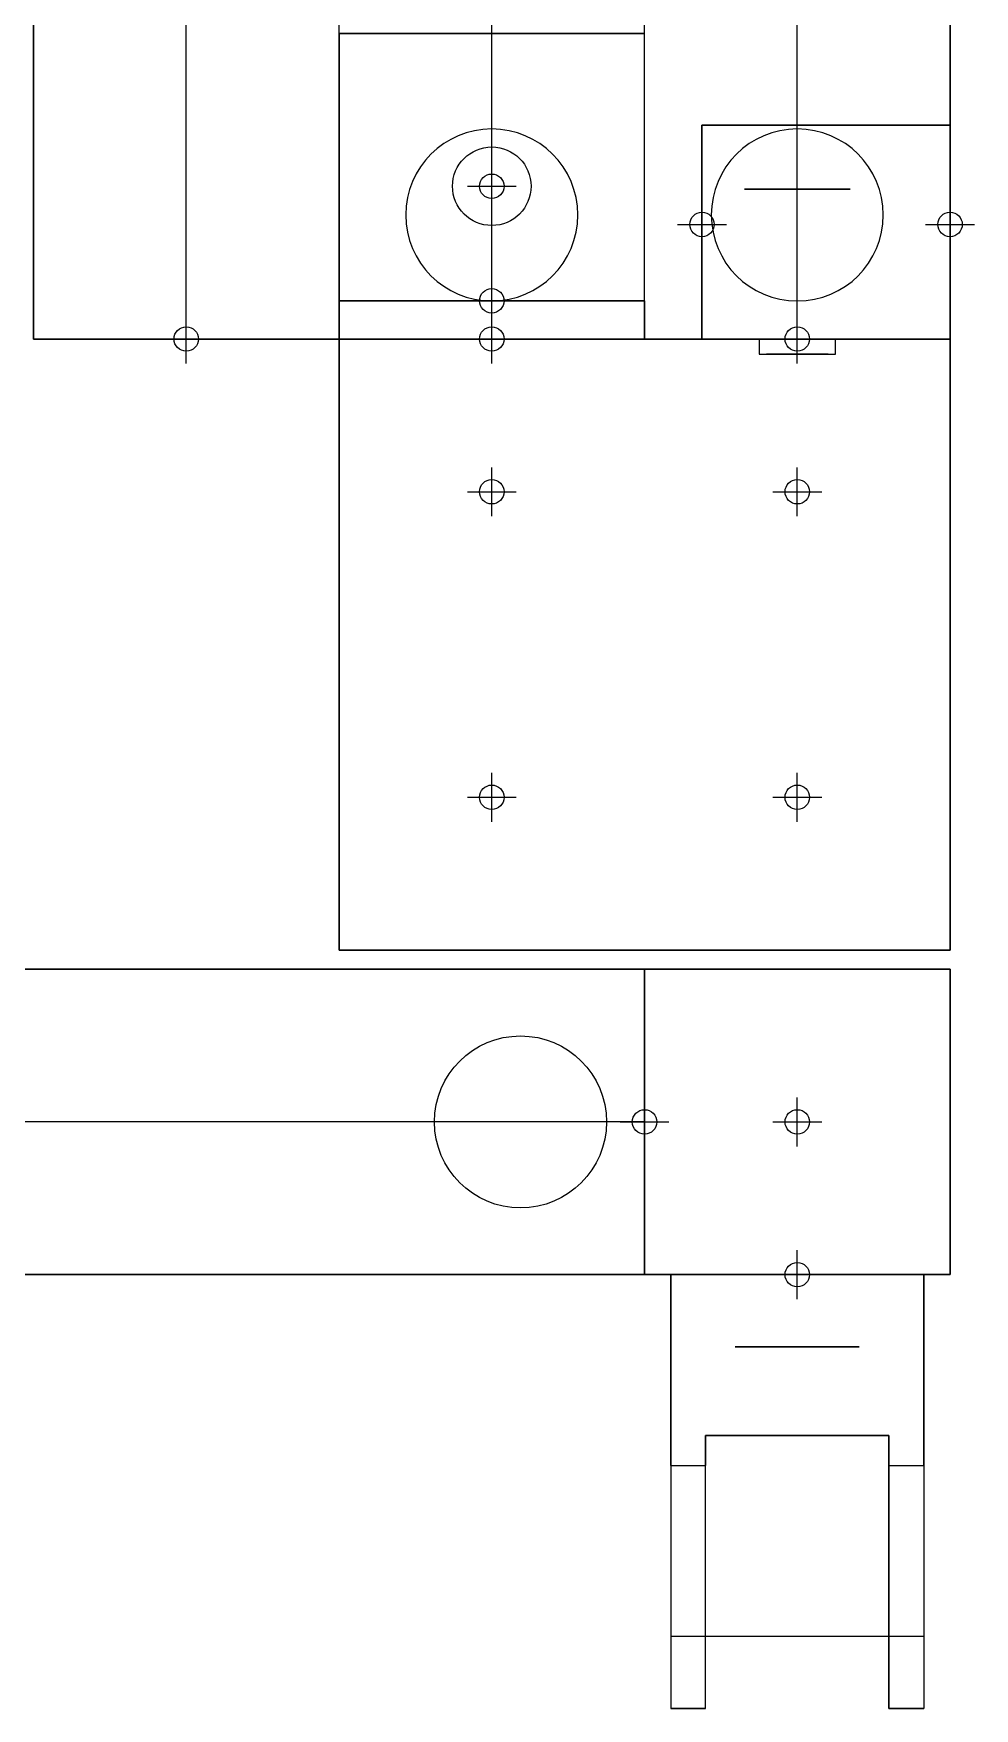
# Model space of a CAD drawing. Header units: inches. Extents: x -11.2 to 39.6, y -20.1 to 37.3.
# Drawn here: x 36.5 to 39.58, y -2.98 to 2.5 of the extents above; entities that cross this region are included whole.
import ezdxf

# ---------------------------------------------------------------- set-up
doc = ezdxf.new("R2010")
doc.units = ezdxf.units.IN
doc.header["$MEASUREMENT"] = 0
doc.header["$PDMODE"] = 34
doc.header["$PDSIZE"] = 0.08
for name, color, linetype in [('AQME Center Lines', 7, 'Continuous'), ('AQME Holes', 7, 'Continuous'), ('AQME Points', 7, 'Continuous'), ('AQME TSlots', 7, 'Continuous')]:
    doc.layers.add(name, color=color, linetype=linetype)

# ---------------------------------------------------------------- blocks, each defined once
blk = doc.blocks.new('AQME_2020_20110812190150', base_point=(0.5, 0.5))
for points in [[(0, 0), (2, 0), (2, 2), (0, 2)], [(2, 2), (0, 2), (0, 2, 60), (2, 2, 60)], [(0, 2), (0, 0), (0, 0, 60), (0, 2, 60)], [(0, 0, 60), (2, 0, 60), (2, 2, 60), (0, 2, 60)], [(2, 0), (2, 2), (2, 2, 60), (2, 0, 60)], [(0, 0), (2, 0), (2, 0, 60), (0, 0, 60)]]:
    blk.add_3dface(points)
at = {"layer": 'AQME Center Lines', "color": 6}
for p, q in [((1, 2), (1, 2, 60)), ((0, 1), (0, 1, 60)), ((2, 1), (2, 1, 60)), ((1, 0), (1, 0, 60))]:
    blk.add_line(p, q, dxfattribs=at)
at = {"layer": 'AQME Points', "color": 3}
for p in [(0.5, 1.5), (1.5, 1.5), (0.5, 0.5), (1.5, 0.5)]:
    blk.add_point(p, dxfattribs=at)
at = {"layer": 'AQME Points', "color": 2}
for p in [(0.5, 1.5, 60), (1.5, 1.5, 60), (0.5, 0.5, 60), (1.5, 0.5, 60)]:
    blk.add_point(p, dxfattribs=at)
at = {"layer": 'AQME TSlots', "color": 1}
for p, q in [((0.5, 2), (0.5, 2, 60)), ((1.5, 2), (1.5, 2, 60)), ((0, 1.5), (0, 1.5, 60)), ((2, 1.5), (2, 1.5, 60)), ((0, 0.5), (0, 0.5, 60)), ((2, 0.5), (2, 0.5, 60)), ((0.5, 0), (0.5, 0, 60)), ((1.5, 0), (1.5, 0, 60))]:
    blk.add_line(p, q, dxfattribs=at)
blk = doc.blocks.new('AQME_7042_20120403180227')
at = {"layer": 'AQME Holes', "color": 4}
blk.add_circle((0, 0), 0.2815, dxfattribs=at)
blk = doc.blocks.new('AQME_7042_20120403180235')
at = {"layer": 'AQME Holes', "color": 4}
blk.add_circle((0, 0), 0.2815, dxfattribs=at)
blk = doc.blocks.new('AQME_7042_20120403180249')
at = {"layer": 'AQME Holes', "color": 4}
blk.add_circle((0, 0), 0.2815, dxfattribs=at)
blk = doc.blocks.new('AQME_7042_20120403180257')
at = {"layer": 'AQME Holes', "color": 4}
blk.add_circle((0, 0), 0.2815, dxfattribs=at)
blk = doc.blocks.new('AQME_1030_20120403180258', base_point=(0.5, 0.5))
for points in [[(0, 0), (1, 0), (1, 3), (0, 3)], [(1, 3), (0, 3), (0, 3, 24), (1, 3, 24)], [(0, 3), (0, 0), (0, 0, 24), (0, 3, 24)], [(0, 0, 24), (1, 0, 24), (1, 3, 24), (0, 3, 24)], [(1, 0), (1, 3), (1, 3, 24), (1, 0, 24)], [(0, 0), (1, 0), (1, 0, 24), (0, 0, 24)]]:
    blk.add_3dface(points)
at = {"layer": 'AQME Center Lines', "color": 6}
for p, q in [((0, 2), (0, 2, 24)), ((1, 2), (1, 2, 24)), ((0, 1), (0, 1, 24)), ((1, 1), (1, 1, 24))]:
    blk.add_line(p, q, dxfattribs=at)
at = {"layer": 'AQME Points', "color": 3}
for p in [(0.5, 2.5), (0.5, 1.5), (0.5, 0.5)]:
    blk.add_point(p, dxfattribs=at)
at = {"layer": 'AQME Points', "color": 2}
for p in [(0.5, 2.5, 24), (0.5, 1.5, 24), (0.5, 0.5, 24)]:
    blk.add_point(p, dxfattribs=at)
at = {"layer": 'AQME TSlots', "color": 1}
for p, q in [((0.5, 3), (0.5, 3, 24)), ((0, 2.5), (0, 2.5, 24)), ((1, 2.5), (1, 2.5, 24)), ((0, 1.5), (0, 1.5, 24)), ((1, 1.5), (1, 1.5, 24)), ((0, 0.5), (0, 0.5, 24)), ((1, 0.5), (1, 0.5, 24)), ((0.5, 0), (0.5, 0, 24))]:
    blk.add_line(p, q, dxfattribs=at)
at = {"extrusion": (1, 0, 0)}
for name, p in [('AQME_7042_20120403180235', (1.5, 0.406, 1)), ('AQME_7042_20120403180227', (0.5, 0.406, 1))]:
    blk.add_blockref(name, p, dxfattribs=at)
at = {"extrusion": (1, 0, 0), "rotation": 179.9999999999998}
for name, p in [('AQME_7042_20120403180257', (1.5, 23.594, 1)), ('AQME_7042_20120403180249', (0.5, 23.594, 1))]:
    blk.add_blockref(name, p, dxfattribs=at)
blk = doc.blocks.new('AQME_4108_20120403180811')
at = {"color": 1}
blk.add_circle((0, 0.5), 0.1285, dxfattribs=at)
at = {"color": 1, "extrusion": (0, 1, 0)}
blk.add_circle((0, 0.5), 0.1285, dxfattribs=at)
at = {"color": 3}
for p in [(0, 0.5), (0, 0)]:
    blk.add_point(p, dxfattribs=at)
at = {"color": 2}
blk.add_point((0, 0.5, 0.125), dxfattribs=at)
at = {"color": 2, "extrusion": (0, 1, 0)}
blk.add_point((0, 0.125, 0.5), dxfattribs=at)
at = {"color": 3, "extrusion": (0, 1, 0)}
blk.add_point((0, 0, 0.5), dxfattribs=at)
for points in [[(0.5, 0), (0.5, 1), (-0.5, 1), (-0.5, 0)], [(0.5, 0.125, 0.125), (0.5, 1, 0.125), (-0.5, 1, 0.125), (-0.5, 0.125, 0.125)], [(0.5, 1), (-0.5, 1), (-0.5, 1, 0.125), (0.5, 1, 0.125)], [(0.5, 0.125, 0.125), (-0.5, 0.125, 0.125), (-0.5, 0.125, 1), (0.5, 0.125, 1)], [(-0.5, 0, 1), (0.5, 0, 1), (0.5, 0.125, 1), (-0.5, 0.125, 1)]]:
    blk.add_3dface(points)
for points, invisible_edges in [([(-0.5, 1), (-0.5, 0), (-0.5, 0, 0.125), (-0.5, 1, 0.125)], 4), ([(0.5, 0), (0.5, 1), (0.5, 1, 0.125), (0.5, 0, 0.125)], 4), ([(-0.5, 0.125, 0.125), (-0.5, 0, 0.125), (-0.5, 0, 1), (-0.5, 0.125, 1)], 1), ([(0.5, 0, 1), (0.5, 0, 0.125), (0.5, 0.125, 0.125), (0.5, 0.125, 1)], 2), ([(0.5, 0), (-0.5, 0), (-0.5, 0, 0.125), (0.5, 0, 0.125)], 4), ([(-0.5, 0, 0.125), (-0.5, 0, 1), (0.5, 0, 1), (0.5, 0, 0.125)], 8)]:
    blk.add_3dface(points, dxfattribs=dict(invisible_edges=invisible_edges))
blk = doc.blocks.new('AQME_1010_20120404102213', base_point=(0.5, 0.5))
for points in [[(0, 0), (1, 0), (1, 1), (0, 1)], [(1, 1), (0, 1), (0, 1, 24), (1, 1, 24)], [(0, 1), (0, 0), (0, 0, 24), (0, 1, 24)], [(0, 0, 24), (1, 0, 24), (1, 1, 24), (0, 1, 24)], [(1, 0), (1, 1), (1, 1, 24), (1, 0, 24)], [(0, 0), (1, 0), (1, 0, 24), (0, 0, 24)]]:
    blk.add_3dface(points)
at = {"layer": 'AQME Points', "color": 3}
blk.add_point((0.5, 0.5), dxfattribs=at)
at = {"layer": 'AQME Points', "color": 2}
blk.add_point((0.5, 0.5, 24), dxfattribs=at)
at = {"layer": 'AQME TSlots', "color": 1}
for p, q in [((0.5, 1), (0.5, 1, 24)), ((0, 0.5), (0, 0.5, 24)), ((1, 0.5), (1, 0.5, 24)), ((0.5, 0), (0.5, 0, 24))]:
    blk.add_line(p, q, dxfattribs=at)
blk = doc.blocks.new('AQME_1010_20120404102254', base_point=(0.5, 0.5))
for points in [[(0, 0), (1, 0), (1, 1), (0, 1)], [(1, 1), (0, 1), (0, 1, 36), (1, 1, 36)], [(0, 1), (0, 0), (0, 0, 36), (0, 1, 36)], [(0, 0, 36), (1, 0, 36), (1, 1, 36), (0, 1, 36)], [(1, 0), (1, 1), (1, 1, 36), (1, 0, 36)], [(0, 0), (1, 0), (1, 0, 36), (0, 0, 36)]]:
    blk.add_3dface(points)
at = {"layer": 'AQME Points', "color": 3}
blk.add_point((0.5, 0.5), dxfattribs=at)
at = {"layer": 'AQME Points', "color": 2}
blk.add_point((0.5, 0.5, 36), dxfattribs=at)
at = {"layer": 'AQME TSlots', "color": 1}
for p, q in [((0.5, 1), (0.5, 1, 36)), ((0, 0.5), (0, 0.5, 36)), ((1, 0.5), (1, 0.5, 36)), ((0.5, 0), (0.5, 0, 36))]:
    blk.add_line(p, q, dxfattribs=at)
blk = doc.blocks.new('AQME_7042_20120404103006')
at = {"layer": 'AQME Holes', "color": 4}
blk.add_circle((0, 0), 0.2815, dxfattribs=at)
blk = doc.blocks.new('AQME_7042_20120404103030')
at = {"layer": 'AQME Holes', "color": 4}
blk.add_circle((0, 0), 0.2815, dxfattribs=at)
blk = doc.blocks.new('AQME_1010_20120404103034', base_point=(0.5, 0.5))
for points in [[(0, 0), (1, 0), (1, 1), (0, 1)], [(1, 1), (0, 1), (0, 1, 38), (1, 1, 38)], [(0, 1), (0, 0), (0, 0, 38), (0, 1, 38)], [(0, 0, 38), (1, 0, 38), (1, 1, 38), (0, 1, 38)], [(1, 0), (1, 1), (1, 1, 38), (1, 0, 38)], [(0, 0), (1, 0), (1, 0, 38), (0, 0, 38)]]:
    blk.add_3dface(points)
at = {"layer": 'AQME Points', "color": 3}
blk.add_point((0.5, 0.5), dxfattribs=at)
at = {"layer": 'AQME Points', "color": 2}
blk.add_point((0.5, 0.5, 38), dxfattribs=at)
at = {"layer": 'AQME TSlots', "color": 1}
for p, q in [((0.5, 1), (0.5, 1, 38)), ((0, 0.5), (0, 0.5, 38)), ((1, 0.5), (1, 0.5, 38)), ((0.5, 0), (0.5, 0, 38))]:
    blk.add_line(p, q, dxfattribs=at)
at = {"extrusion": (0, 1, 0)}
blk.add_blockref('AQME_7042_20120404103006', (-0.5, 0.406, 1), dxfattribs=at)
at = {"extrusion": (0, 1, 0), "rotation": 179.9999999999998}
blk.add_blockref('AQME_7042_20120404103030', (-0.5, 37.594, 1), dxfattribs=at)
blk = doc.blocks.new('AQME_2427_20120404103638')
at = {"extrusion": (0, 1, 0)}
for p, q in [((-0.125, 0.5), (-0.312, 0.5)), ((-0.312, 0.5), (-0.312, 0.5, 0.7)), ((-0.312, 0.5, 0.7), (0.5, 0.5, 0.7)), ((-0.125, 0.5), (-0.125, 0.5, -0.05)), ((-0.125, 0.5, -0.05), (0.125, 0.5, -0.05)), ((0.5, 0.5), (0.125, 0.5)), ((0.125, 0.5, -0.05), (0.125, 0.5)), ((0.5, 0.5, 0.7), (0.5, 0.5))]:
    blk.add_line(p, q, dxfattribs=at)
at = {"color": 1, "extrusion": (-1, 0, 0)}
blk.add_circle((-0.25, 0.375, 0.312), 0.125, dxfattribs=at)
at = {"color": 1}
for centre, radius in [((0, 0, 0.49), 0.173), ((0, 0, -0.05), 0.101)]:
    blk.add_circle(centre, radius, dxfattribs=at)
at = {"color": 2, "extrusion": (-1, 0, 0)}
for p in [(-0.312, 0.25, 0.375), (0.5, 0.25, 0.375)]:
    blk.add_point(p, dxfattribs=at)
at = {"color": 3}
blk.add_point((0, 0), dxfattribs=at)
at = {"invisible_edges": 8}
for points in [[(0.5, 0.5), (0.5, 0.5, 0.7), (-0.312, 0.5, 0.7), (-0.312, 0.5)], [(-0.125, 0.5), (-0.125, 0.5, -0.05), (0.125, 0.5, -0.05), (0.125, 0.5)], [(0.5, -0.25), (0.5, -0.25, 0.7), (-0.312, -0.25, 0.7), (-0.312, -0.25)], [(-0.125, -0.25), (-0.125, -0.25, -0.05), (0.125, -0.25, -0.05), (0.125, -0.25)]]:
    blk.add_3dface(points, dxfattribs=at)
blk = doc.blocks.new('AQME_2062_20120404110627')
at = {"extrusion": (-1, 0, 0)}
for p, q in [((-0.3, 4.045, 0.625), (-0.3, 3.756, 1.42)), ((0.414, 4.045, 0.625), (0.414, 3.756, 1.42)), ((-0.3, -0.365, 0.625), (-0.3, -0.076, 1.42)), ((0.414, -0.365, 0.625), (0.414, -0.076, 1.42))]:
    blk.add_line(p, q, dxfattribs=at)
for p, q in [((-0.3, 3.385, 0.526), (0.3, 3.385, 0.526)), ((-0.414, 3.315), (0.414, 3.315)), ((-0.414, 0.365), (0.414, 0.365)), ((-0.3, 0.295, 0.526), (0.3, 0.295, 0.526))]:
    blk.add_line(p, q)
at = {"extrusion": (0, -1, 0)}
for p, q in [((0.3, 3.385, 0.526), (-0.3, 3.385, 0.526)), ((-0.414, 3.315), (0.414, 3.315)), ((-0.414, 3.315, 1.184), (0.414, 3.315, 1.184)), ((-0.414, -0.365), (0.414, -0.365)), ((0.3, -0.365, 0.526), (-0.3, -0.365, 0.526))]:
    blk.add_line(p, q, dxfattribs=at)
at = {"color": 1}
for centre, radius in [((0, 3.68, 0.236), 0.203), ((0, 3.68), 0.133), ((0, 0, 0.236), 0.203), ((0, 0), 0.133)]:
    blk.add_circle(centre, radius, dxfattribs=at)
at = {"color": 3}
for p in [(0, 3.68), (0, 0)]:
    blk.add_point(p, dxfattribs=at)
for points, invisible_edges in [([(-0.414, 3.756, 1.42), (-0.414, 3.315, 1.184), (-0.414, 4.045, 0.625)], 3), ([(-0.414, 4.045, 0.625), (-0.414, 4.045), (-0.414, 3.315), (-0.414, 3.315, 1.184)], 8), ([(-0.3, 4.045, 0.625), (-0.414, 4.045, 0.625), (-0.414, 4.045, 0.526), (-0.3, 4.045, 0.526)], 4), ([(-0.414, 4.045, 0.526), (-0.414, 4.045), (0.414, 4.045), (0.414, 4.045, 0.526)], 8), ([(-0.3, 3.385, 1.42), (-0.3, 3.756, 1.42), (-0.3, 4.045, 0.625)], 8), ([(-0.3, 3.385, 1.42), (-0.3, 3.385, 0.526), (-0.3, 4.045, 0.526), (-0.3, 4.045, 0.625)], 8), ([(0.3, 3.385, 1.42), (0.3, 3.756, 1.42), (0.3, 4.045, 0.625)], 8), ([(0.3, 3.385, 1.42), (0.3, 3.385, 0.526), (0.3, 4.045, 0.526), (0.3, 4.045, 0.625)], 8), ([(0.414, 4.045, 0.625), (0.3, 4.045, 0.625), (0.3, 4.045, 0.526), (0.414, 4.045, 0.526)], 4), ([(0.414, 3.756, 1.42), (0.414, 3.315, 1.184), (0.414, 4.045, 0.625)], 3), ([(0.414, 4.045, 0.625), (0.414, 4.045), (0.414, 3.315), (0.414, 3.315, 1.184)], 8), ([(-0.414, 3.315, 1.184), (-0.414, 0.365, 1.184), (-0.414, -0.076, 1.42), (-0.414, 3.756, 1.42)], 10), ([(-0.414, 3.756, 1.42), (-0.414, 3.385, 1.42), (-0.3, 3.385, 1.42), (-0.3, 3.756, 1.42)], 2), ([(0.3, 3.756, 1.42), (0.3, 3.385, 1.42), (0.414, 3.385, 1.42), (0.414, 3.756, 1.42)], 2), ([(0.414, 3.315, 1.184), (0.414, 0.365, 1.184), (0.414, -0.076, 1.42), (0.414, 3.756, 1.42)], 10), ([(0.414, 0.295, 1.42), (0.414, 3.385, 1.42), (-0.414, 3.385, 1.42), (-0.414, 0.295, 1.42)], 10), ([(-0.414, -0.076, 1.42), (-0.414, 0.365, 1.184), (-0.414, -0.365, 0.625)], 3), ([(-0.414, -0.365, 0.625), (-0.414, -0.365), (-0.414, 0.365), (-0.414, 0.365, 1.184)], 8), ([(0.414, -0.076, 1.42), (0.414, 0.365, 1.184), (0.414, -0.365, 0.625)], 3), ([(0.414, -0.365, 0.625), (0.414, -0.365), (0.414, 0.365), (0.414, 0.365, 1.184)], 8), ([(-0.414, 0.295, 1.42), (-0.414, -0.076, 1.42), (-0.3, -0.076, 1.42), (-0.3, 0.295, 1.42)], 8), ([(-0.3, 0.295, 1.42), (-0.3, -0.076, 1.42), (-0.3, -0.365, 0.625)], 8), ([(-0.3, 0.295, 1.42), (-0.3, 0.295, 0.526), (-0.3, -0.365, 0.526), (-0.3, -0.365, 0.625)], 8), ([(0.3, 0.295, 1.42), (0.3, -0.076, 1.42), (0.3, -0.365, 0.625)], 8), ([(0.3, 0.295, 1.42), (0.3, 0.295, 0.526), (0.3, -0.365, 0.526), (0.3, -0.365, 0.625)], 8), ([(0.3, 0.295, 1.42), (0.3, -0.076, 1.42), (0.414, -0.076, 1.42), (0.414, 0.295, 1.42)], 8), ([(-0.3, -0.365, 0.625), (-0.414, -0.365, 0.625), (-0.414, -0.365, 0.526), (-0.3, -0.365, 0.526)], 4), ([(-0.414, -0.365, 0.526), (-0.414, -0.365), (0.414, -0.365), (0.414, -0.365, 0.526)], 8), ([(0.414, -0.365, 0.625), (0.3, -0.365, 0.625), (0.3, -0.365, 0.526), (0.414, -0.365, 0.526)], 4)]:
    blk.add_3dface(points, dxfattribs=dict(invisible_edges=invisible_edges))

msp = doc.modelspace()

# ---------------------------------------------------------------- block references
for name, p in [('AQME_4108_20120403180811', (38, 1.5, 24.4973)), ('AQME_2020_20110812190150', (38, 0)), ('AQME_1010_20120404102213', (39, -1.0625, 36)), ('AQME_1010_20120404102254', (39, -1.0625))]:
    msp.add_blockref(name, p)
at = {"extrusion": (0, 1, 0), "rotation": 180}
for p in [(-39, 7.396, 1.5), (-39, 11.396, 1.5)]:
    msp.add_blockref('AQME_2427_20120404103638', p, dxfattribs=at)
at = {"extrusion": (1.22461e-16, 1, 0), "rotation": 269.9999999999997}
msp.add_blockref('AQME_1030_20120403180258', (-39, 0.5, 1.5), dxfattribs=at)
at = {"extrusion": (-1, 0, 0)}
for p in [(1.0625, 0.5, -38.5), (1.0625, 36.5, -38.5), (1.0625, 34.8688, -38.5), (1.0625, 59.5, -38.5)]:
    msp.add_blockref('AQME_1010_20120404103034', p, dxfattribs=at)
at = {"extrusion": (0, -1, 0), "rotation": 179.9999999999998}
for p in [(39, 48, 1.5625), (39, 18, 1.5625)]:
    msp.add_blockref('AQME_2062_20120404110627', p, dxfattribs=at)

doc.saveas('drawing.dxf')
